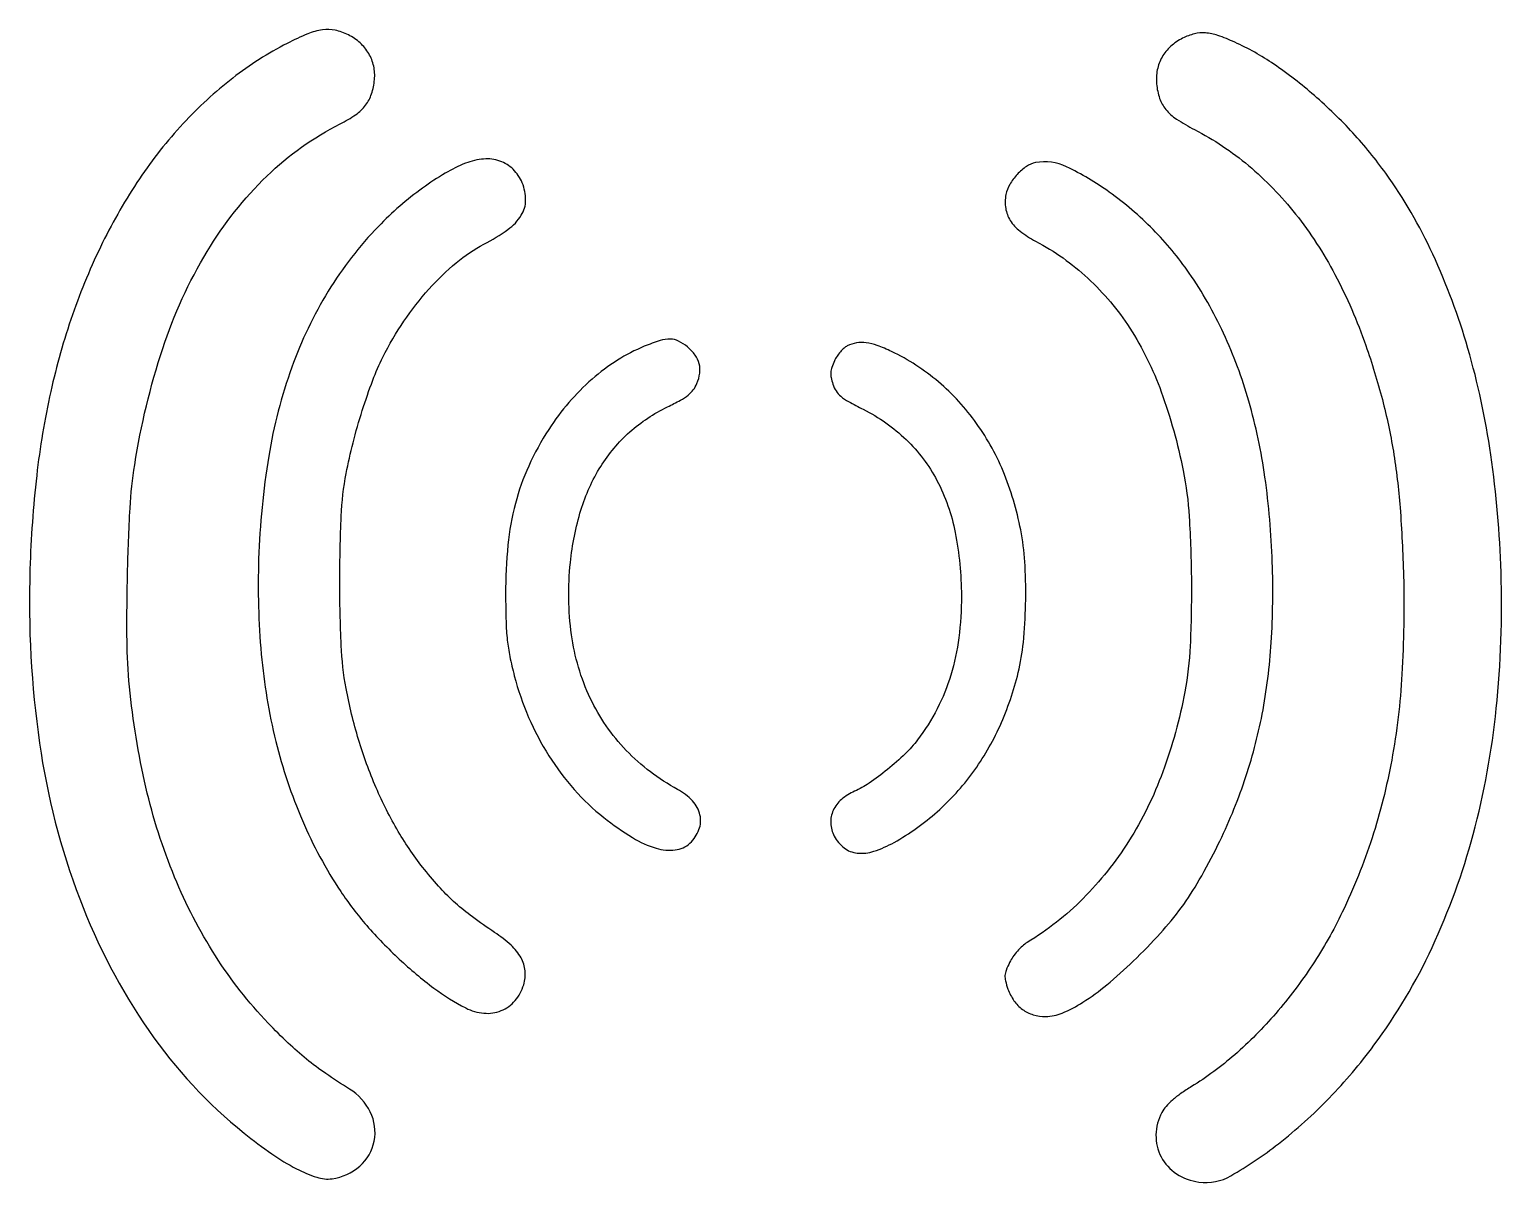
# Model space of a CAD drawing. Extents: x 0 to 438, y 0 to 343.
import ezdxf

# ---------------------------------------------------------------- set-up
doc = ezdxf.new("R2010")
doc.units = 0

msp = doc.modelspace()

# ---------------------------------------------------------------- linework, layer by layer
for points in [[(76.790879, 338.725903, 0.046077), (60.603531, 328.394266, 0.040855), (45.862878, 314.885254, 0.038925), (32.875396, 298.47507, 0.033928), (21.91375, 279.5, 0.030524), (12.9681, 258.042625, 0.028725), (6.490894, 235.219565, 0.026744), (2.324132, 210.291441, 0.019987), (0.314766, 182.5, 0.043611), (3.160493, 130.772683, 0.055269), (15.112806, 84.456928, 0.060438), (35.669503, 45.326129, 0.072193), (63.995863, 14.83278, 0.0179), (72.266484, 8.645439, 0.032237), (79.518545, 4.278167, 0.039732), (85.607932, 1.716737, 0.113504), (90.155049, 1.293971, 0.147137), (98.365281, 5.014825, 0.167062), (102.657679, 12.476263, 0.163539), (101.498482, 21.125362, 0.140907), (95.306902, 27.941662, -0.01238), (88.279074, 32.527768, -0.019632), (82.524016, 36.832302, -0.019573), (77.112163, 41.584534, -0.01221), (71.136019, 47.545786, -0.048832), (55.449801, 67.56473, -0.043983), (43.305616, 90.940235, -0.041076), (34.784367, 117.621705, -0.032578), (29.904658, 147.5, -0.022053), (29.173722, 161.367986, -0.007991), (29.320043, 181.084529, -0.00784), (30.083456, 200.608739, -0.02541), (31.449456, 213.5, -0.040197), (39.79048, 248.073904, -0.056534), (53.006223, 276.888137, -0.063856), (70.764004, 299.278737, -0.077212), (92.592243, 314.816853, 0.03607), (97.133493, 317.51816, 0.076191), (100.094113, 320.336669, 0.085565), (101.867712, 323.684529, 0.055997), (102.757175, 327.971304, 0.077588), (102.508545, 331.966245, 0.078374), (101.053252, 335.680274, 0.076236), (98.48102, 338.847799, 0.06785), (94.980067, 341.248446, 0.064763), (91.055983, 342.619932, 0.086387), (87.290055, 342.750065, 0.063763), (82.893705, 341.556227, 0.020871)], [(343.019933, 340.248446, 0.067597), (339.461974, 337.811348, 0.07929), (336.902881, 334.627195, 0.080548), (335.489155, 330.848328, 0.072663), (335.271248, 326.675508, 0.058046), (336.186731, 322.356211, 0.092467), (338.02216, 319.06898, 0.074246), (341.235103, 316.19981, 0.026426), (346.565984, 313.091542, -0.056461), (362.606105, 302.40192, -0.049883), (376.602922, 287.980896, -0.046488), (388.296884, 270.049308, -0.037366), (397.485583, 248.923813, -0.019501), (402.395806, 232.855973, -0.023835), (405.669721, 217.489866, -0.021712), (407.667181, 200.761517, -0.012403), (408.696905, 180.436843, -0.020932), (408.228546, 151.245351, -0.030606), (405.175239, 125.72904, -0.033393), (399.334027, 102.567999, -0.033852), (390.481728, 80.5, -0.033149), (381.606156, 64.833187, -0.032959), (370.722463, 50.445046, -0.034156), (358.49641, 38.130387, -0.043613), (345.612857, 28.666527, 0.016948), (342.516103, 26.636419, 0.026262), (340.004507, 24.660138, 0.030871), (338.096956, 22.769621, 0.059041), (336.862857, 21.0047, 0.117816), (335.098141, 14.309482, 0.128647), (336.646444, 7.77706, 0.126503), (341.228037, 2.762227, 0.111841), (347.874976, 0.289944, 0.16553), (357.361861, 2.161257, 0.035169), (371.522931, 11.707561, 0.034549), (386.58323, 25.253959, 0.032809), (399.91695, 40.968979, 0.050886), (417.182249, 70.013317, 0.04305), (429.391045, 103.605791, 0.040266), (436.281123, 141.031512, 0.033458), (437.685234, 181.5, 0.027413), (434.636294, 216.448939, 0.034908), (427.840976, 248.079384, 0.037979), (417.391643, 276.067106, 0.046966), (403.39819, 300.109047, 0.030892), (393.656211, 312.088831, 0.02788), (382.190138, 323.219299, 0.028856), (370.101664, 332.545309, 0.043456), (358.509904, 339.06818, 0.022956), (353.488549, 341.072557, 0.064549), (349.792183, 341.840983, 0.081311), (346.534418, 341.559409, 0.054328)], [(129.819596, 303.08792, 0.039723), (123.787396, 300.141941, 0.023272), (117.061397, 295.732933, 0.021987), (110.247876, 290.326619, 0.021887), (103.924665, 284.334991, 0.055104), (89.006709, 265.051893, 0.050668), (78.163801, 242.438523, 0.045908), (71.311578, 216.055507, 0.032236), (68.310381, 185.5, 0.030593), (69.095359, 157.176981, 0.03831), (73.423022, 131.260223, 0.04087), (81.306944, 107.763923, 0.045086), (92.709978, 86.6677, 0.033348), (100.431115, 76.5598, 0.025439), (110.12514, 66.5597, 0.025941), (120.409416, 57.928969, 0.044859), (129.88037, 52.034981, 0.094294), (135.280562, 50.488085, 0.118808), (140.410337, 51.240082, 0.12211), (144.534692, 54.216249, 0.103265), (147.104955, 58.955972, 0.096515), (147.513933, 63.087726, 0.104027), (146.314091, 66.951716, 0.081546), (143.339809, 70.697302, 0.038341), (138.443143, 74.5, -0.012822), (131.866356, 79.089799, -0.023957), (126.830723, 83.185712, -0.025169), (122.374803, 87.603349, -0.015939), (117.619305, 93.16398, -0.036433), (109.834804, 104.474431, -0.030367), (103.235037, 117.491065, -0.029104), (98.004163, 131.805794, -0.026958), (94.314069, 147, -0.035186), (92.852947, 159.760801, -0.011036), (92.437464, 179.001636, -0.011021), (92.870652, 198.231897, -0.035507), (94.34485, 210.933433, -0.016629), (96.367715, 219.988509, -0.013185), (99.132983, 229.626413, -0.013484), (102.232122, 238.593988, -0.026555), (105.25677, 245.5, -0.032124), (111.497413, 256.147893, -0.034093), (118.939321, 265.687064, -0.036297), (127.052035, 273.515384, -0.053138), (135.296262, 279.021292, 0.034112), (142.441749, 283.410528, 0.098919), (146.396592, 287.61714, 0.139471), (147.689265, 292.108996, 0.100041), (146.66449, 297.260563, 0.097653), (143.960134, 301.295515, 0.113632), (140.053535, 303.74121, 0.104707), (135.207908, 304.347146, 0.072791)], [(299.286408, 303.273478, 0.107161), (296.613794, 302.163594, 0.05422), (293.849074, 299.760909, 0.05345), (291.603114, 296.745693, 0.087213), (290.48436, 293.768326, 0.084681), (290.416861, 289.674682, 0.104329), (291.76059, 286.108845, 0.086673), (294.677163, 282.92234, 0.042636), (299.314019, 279.940678, -0.065367), (314.872321, 268.908674, -0.06298), (327.280133, 254.107519, -0.056262), (336.655751, 235.158405, -0.037294), (343.193729, 211.762852, -0.034451), (344.971466, 198.066431, -0.013161), (345.623202, 178.837037, -0.013143), (345.263381, 159.622117, -0.034975), (343.69088, 146, -0.042154), (337.123157, 122.186435, -0.052152), (326.964143, 101.556163, -0.055621), (313.415694, 84.556988, -0.060468), (296.797654, 71.5, 0.048524), (295.395757, 70.45153, 0.027438), (293.907081, 68.937064, 0.027158), (292.56079, 67.229503, 0.039823), (291.588155, 65.583623, 0.020511), (290.554334, 63.225156, 0.077396), (290.207145, 61.655004, 0.078996), (290.357407, 60.0702, 0.021919), (291.088155, 57.674213, 0.066852), (292.868422, 54.198516, 0.084092), (295.394739, 51.617343, 0.085664), (298.589956, 50.044456, 0.072408), (302.32333, 49.510861, 0.10064), (307.239271, 50.523786, 0.039944), (313.369808, 53.743948, 0.032422), (320.445396, 58.884705, 0.018341), (328.347553, 65.953937, 0.016273), (336.454391, 74.285058, 0.027372), (342.622376, 81.842939, 0.027136), (347.963512, 90.075968, 0.015662), (353.522393, 100.5, 0.032896), (361.445819, 119.622217, 0.034241), (366.668507, 139.366207, 0.03226), (369.359701, 160.672374, 0.023656), (369.689619, 184.5, 0.026514), (367.49556, 209.809487, 0.035159), (362.683038, 232.413086, 0.038142), (355.189482, 252.546267, 0.043102), (344.967155, 270.453414, 0.043932), (334.218507, 283.406186, 0.041851), (321.207471, 294.514336, 0.044095), (308.512216, 302.036136, 0.158007)], [(182.975837, 248.679685, 0.043654), (175.005141, 244.554546, 0.037588), (167.435781, 238.919138, 0.036261), (160.535151, 231.987989, 0.034174), (154.558124, 224, 0.036696), (148.59085, 213.095171, 0.042874), (144.637814, 201.978395, 0.039623), (142.43355, 189.637256, 0.024938), (141.735187, 175, 0.006428), (141.857443, 166.876264, 0.019594), (142.227256, 161.372222, 0.023805), (142.979618, 156.521363, 0.013804), (144.319242, 150.776171, 0.037628), (148.580434, 138.412593, 0.039017), (154.60497, 126.983846, 0.040121), (162.144378, 116.927425, 0.04537), (170.914633, 108.648234, 0.027663), (179.47899, 102.65462, 0.066647), (186.521778, 99.49087, 0.10161), (192.167145, 99.000859, 0.160929), (196.530814, 101.028949, 0.113092), (199.219966, 105.033297, 0.149221), (199.52534, 109.395039, 0.132341), (197.301663, 113.568912, 0.080778), (192.852587, 117, -0.077323), (177.603477, 128.593842, -0.081438), (166.91623, 144.085906, -0.076891), (161.326894, 162.961658, -0.059503), (160.993185, 184.434274, -0.04773), (164.131302, 200.018139, -0.065998), (170.017135, 212.991864, -0.071459), (178.637813, 223.21869, -0.069872), (189.850347, 230.697215, 0.012284), (193.701031, 232.669094, 0.04278), (196.031059, 234.206812, 0.063862), (197.53815, 235.747434, 0.062849), (198.617285, 237.626461, 0.065135), (199.459183, 240.720231, 0.097266), (199.296302, 243.510169, 0.095139), (198.082798, 246.074865, 0.059982), (195.814127, 248.502948, 0.060151), (193.167568, 250.234431, 0.111819), (190.686575, 250.832321, 0.080606), (187.654762, 250.383097, 0.020593)], [(243.302554, 248.802956, 0.072186), (242.344941, 248.155946, 0.031516), (241.275456, 247.051832, 0.030367), (240.26842, 245.715371, 0.035506), (239.487568, 244.33256, 0.028053), (238.707028, 242.417229, 0.06604), (238.402513, 240.90721, 0.067002), (238.504301, 239.383408, 0.029576), (239.023579, 237.428555, 0.064182), (239.987821, 235.416842, 0.076595), (241.385825, 233.848515, 0.046199), (243.7196, 232.260343, 0.009831), (248.068515, 229.965552, -0.074605), (260.823541, 220.959184, -0.080876), (269.964438, 208.825778, -0.073065), (275.40776, 193.358104, -0.047736), (277.24486, 174.5, -0.031829), (276.472708, 162.046856, -0.042558), (274.106614, 150.979846, -0.04505), (270.046515, 140.981396, -0.043264), (264.215153, 131.726457, -0.039755), (260.530921, 127.59457, -0.019737), (255.266922, 122.943372, -0.019503), (249.782497, 118.815454, -0.051383), (245.479698, 116.445093, 0.077851), (241.578009, 114.019332, 0.108531), (239.121315, 110.739995, 0.119151), (238.398589, 106.972956, 0.107819), (239.428974, 103.137348, 0.109907), (242.360948, 99.629306, 0.13861), (246.27361, 98.065577, 0.106524), (251.240313, 98.601567, 0.047988), (257.267884, 101.261923, 0.053679), (270.052012, 110.365632, 0.053398), (280.630416, 121.996666, 0.052053), (288.722543, 135.892587, 0.046428), (294.145885, 151.698651, 0.035185), (295.66206, 160.671058, 0.018622), (296.33703, 171.940625, 0.018566), (296.170372, 183.397851, 0.030772), (295.078754, 193, 0.051609), (290.076407, 210.538004, 0.059628), (281.746923, 225.781703, 0.062116), (270.399862, 238.127298, 0.06445), (256.5, 247.129612, 0.022938), (252.205681, 248.945909, 0.057099), (248.898181, 249.755991, 0.074665), (246.065067, 249.691004, 0.069633)]]:
    msp.add_lwpolyline(points, format="xyb", close=True)

doc.saveas('drawing.dxf')
